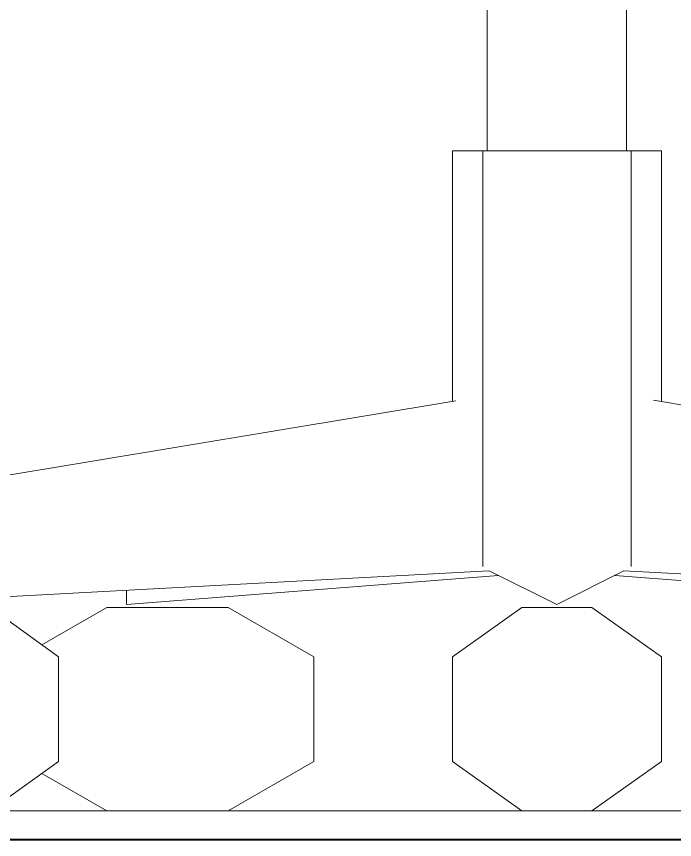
# Model space of a CAD drawing. Extents: x 65572 to 72871, y 30718 to 33858.
# Drawn here: x 66321.25 to 66332.66, y 33416.08 to 33430.34 of the extents above; entities that cross this region are included whole.
import ezdxf

# ---------------------------------------------------------------- set-up
doc = ezdxf.new("R2010")
doc.units = 0
doc.header["$LTSCALE"] = 0.5
doc.header["$MEASUREMENT"] = 0
doc.layers.get('0').update_dxf_attribs({"color": 20, "linetype": 'CONTINUOUS'})
doc.layers.add('_KTI_CONTROL', color=7, linetype='CONTINUOUS')
for name, color, linetype, lineweight in [('Framing', 142, 'CONTINUOUS', 13), ('Layout', 154, 'CONTINUOUS', 5), ('Structure', 7, 'CONTINUOUS', 40)]:
    doc.layers.add(name, color=color, linetype=linetype, lineweight=lineweight)

# ---------------------------------------------------------------- blocks, each defined once
blk = doc.blocks.new('12fstg01')
at = {"color": 0, "linetype": 'ByBlock'}
for p, q in [((-0.02546, 0.24015), (-0.02546, 0.39256)), ((0.02533, 0.39256), (0.02533, 0.24015)), ((-0.03806, 0.24015), (0.03806, 0.24015)), ((-0.03806, 0.149), (-0.03806, 0.24015)), ((-0.02699, 0.08885), (-0.02699, 0.24015)), ((0.02699, 0.08885), (0.02699, 0.24015)), ((0.03806, 0.24015), (0.03806, 0.14891)), ((-0.25367, 0.1132), (-0.03681, 0.14918)), ((0.03515, 0.14937), (0.25367, 0.1132)), ((-0.02463, 0.08728), (-0.25367, 0.0751)), ((0, 0.0751), (-0.02463, 0.08728)), ((0.02436, 0.08728), (0, 0.0751)), ((0.25367, 0.0751), (0.02436, 0.08728)), ((-0.02131, 0.08562), (-0.1568, 0.0751)), ((0.02104, 0.08562), (0.1568, 0.0751)), ((-0.1568, 0.0751), (-0.1568, 0.08017)), ((-0.20648, 0.07399), (-0.18157, 0.056)), ((-0.16399, 0.07399), (-0.18766, 0.06034)), ((-0.11971, 0.07399), (-0.16399, 0.07399)), ((-0.11971, 0.07399), (-0.08857, 0.056)), ((-0.03806, 0.056), (-0.01273, 0.07399)), ((-0.01273, 0.07399), (0.01273, 0.07399)), ((0.01273, 0.07399), (0.03806, 0.056)), ((-0.18157, 0.056), (-0.18157, 0.0179)), ((-0.08857, 0.0179), (-0.08857, 0.056)), ((-0.03806, 0.056), (-0.03806, 0.0179)), ((0.03806, 0.056), (0.03806, 0.0179)), ((-0.18157, 0.0179), (-0.20648, 0)), ((-0.08857, 0.0179), (-0.11971, 0)), ((-0.03806, 0.0179), (-0.01273, 0)), ((0.01273, 0), (0.03806, 0.0179)), ((-0.16399, 0), (-0.18766, 0.01356)), ((-0.11971, 0), (-0.16399, 0)), ((-0.01273, 0), (0.01273, 0))]:
    blk.add_line(p, q, dxfattribs=at)
at = {"layer": '_KTI_CONTROL'}
blk.add_polyline3d([(0, 0, 0), (0, 0, 0)], dxfattribs=at)
blk.add_polyline3d([(0, 0, 0), (0, 0, 0)], dxfattribs=at)

msp = doc.modelspace()

# ---------------------------------------------------------------- linework, layer by layer
at = {"layer": 'Framing'}
msp.add_line((65916.121008, 33416.58061), (66520.623975, 33416.58061), dxfattribs=at)
at = {"layer": 'Structure'}
msp.add_line((65890.468358, 33416.080608), (66523.123987, 33416.080608), dxfattribs=at)

# ---------------------------------------------------------------- block references
at = {"layer": 'Layout', "linetype": 'ByBlock', "xscale": 47.58705652932135, "yscale": 47.58705652932135, "zscale": 47.58705652932135}
msp.add_blockref('12fstg01', (66330.618135, 33416.58061), dxfattribs=at)

doc.saveas('drawing.dxf')
